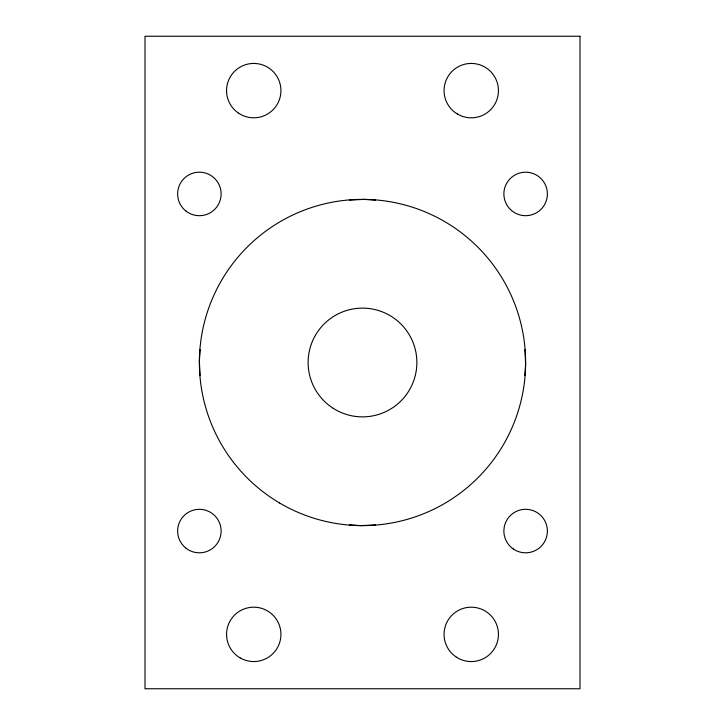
<?xml version="1.0" encoding="UTF-8"?>
<svg xmlns="http://www.w3.org/2000/svg" width="725" height="725" viewBox="0 0 725 725"><rect width="100%" height="100%" fill="white"/><g stroke="black" fill="none" stroke-linecap="round" stroke-linejoin="round"><path stroke-width="1.09" d="M200.136 349.495L199.384 360.896L200.055 375.505M524.864 375.505L525.616 364.104L524.945 349.495M349.477 200.064L364.104 199.384L375.523 200.136M375.523 524.936L360.896 525.616L349.477 524.864M580 36.25L145 36.25L145 688.75L580 688.75L580 36.25M238.525 113.154A27.188 27.188 0 0 0 280.865 92.546A27.188 27.188 0 0 0 241.851 66.174A27.188 27.188 0 0 0 238.525 113.154M457.33 113.979A27.188 27.188 0 0 0 498.438 91.006A27.188 27.188 0 0 0 457.983 66.89A27.188 27.188 0 0 0 457.33 113.979M240.156 657.919A27.188 27.188 0 0 0 280.938 634.375A27.188 27.188 0 0 0 240.156 610.831A27.188 27.188 0 0 0 240.156 657.919M456.415 657.158A27.188 27.188 0 0 0 498.401 635.834A27.188 27.188 0 0 0 458.943 610.133A27.188 27.188 0 0 0 456.415 657.158M185.908 211.02A21.75 21.75 0 0 0 220.898 197.055A21.75 21.75 0 0 0 191.309 173.737A21.75 21.75 0 0 0 185.908 211.02M185.528 547.828A21.75 21.75 0 0 0 220.826 534.669A21.75 21.75 0 0 0 191.781 510.681A21.75 21.75 0 0 0 185.528 547.828M511.46 210.44A21.75 21.75 0 0 0 547.003 197.952A21.75 21.75 0 0 0 518.411 173.42A21.75 21.75 0 0 0 511.46 210.44M513.309 548.988A21.75 21.75 0 0 0 547.312 532.757A21.75 21.75 0 0 0 516.254 511.433A21.75 21.75 0 0 0 513.309 548.988M279.551 502.96A163.125 163.125 0 0 0 525.616 364.104A163.125 163.125 0 0 0 282.333 220.436A163.125 163.125 0 0 0 279.551 502.96M333.138 408.266A54.375 54.375 0 0 0 416.812 365.047A54.375 54.375 0 0 0 337.542 314.188A54.375 54.375 0 0 0 333.138 408.266"/></g></svg>
